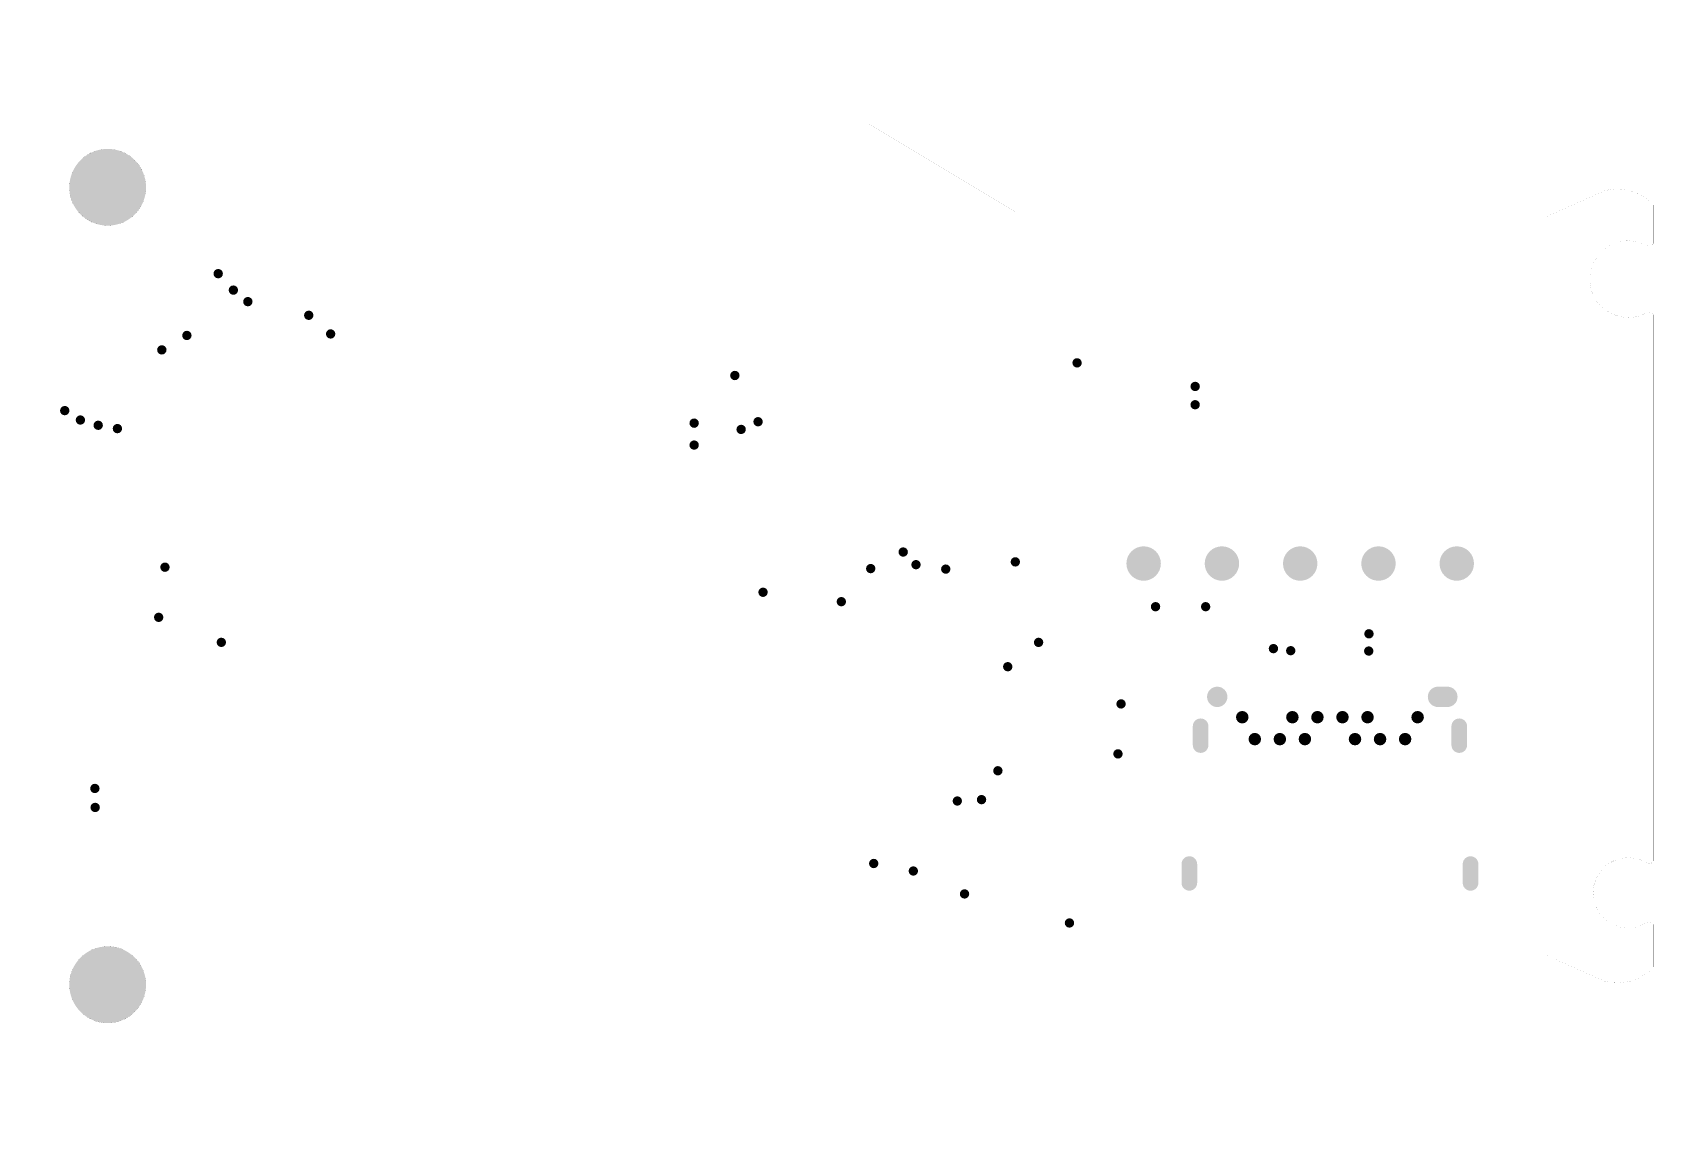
# Model space of a CAD drawing. Header units: inches. Extents: x -51 to 49, y -5 to 30.
# Drawn here: x -2.4 to 49.4, y -4.9 to 30.4 of the extents above; entities that cross this region are included whole.
import ezdxf

# ---------------------------------------------------------------- set-up
doc = ezdxf.new("R2010")
doc.units = ezdxf.units.IN
for name, color, linetype in [('Keep-Out Layer', 6, 'Continuous'), ('Pad Holes', 156, 'Continuous'), ('Via Holes', 16, 'Continuous')]:
    doc.layers.add(name, color=color, linetype=linetype)

# ---------------------------------------------------------------- blocks, each defined once
blk = doc.blocks.new('MOUNT_M2_1216')
at = {"layer": 'Pad Holes'}
h = blk.add_hatch(color=7, dxfattribs=at)
edge = h.paths.add_edge_path()
edge.add_arc((0, 0), 1.225, 0, 360)
blk = doc.blocks.new('MOUNT_M2_1217')
at = {"layer": 'Pad Holes'}
h = blk.add_hatch(color=7, dxfattribs=at)
edge = h.paths.add_edge_path()
edge.add_arc((0, 0), 1.225, 0, 360)
blk = doc.blocks.new('USB405603A_1220')
at = {"layer": 'Pad Holes'}
h = blk.add_hatch(color=7, dxfattribs=at)
edge = h.paths.add_edge_path()
edge.add_arc((-3.6, 5.64), 0.325, 0, 360)
h = blk.add_hatch(color=7, dxfattribs=at)
edge = h.paths.add_edge_path()
edge.add_arc((3.45, 5.64), 0.325, 90, 270)
edge.add_line((3.45, 5.315), (3.75, 5.315))
edge.add_arc((3.75, 5.64), 0.325, 270, 450)
edge.add_line((3.75, 5.965), (3.45, 5.965))
h = blk.add_hatch(color=7, dxfattribs=at)
edge = h.paths.add_edge_path()
edge.add_arc((-2.8, 4.99), 0.2, 0, 360)
h = blk.add_hatch(color=7, dxfattribs=at)
edge = h.paths.add_edge_path()
edge.add_arc((-1.2, 4.99), 0.2, 0, 360)
h = blk.add_hatch(color=7, dxfattribs=at)
edge = h.paths.add_edge_path()
edge.add_arc((-0.4, 4.99), 0.2, 0, 360)
h = blk.add_hatch(color=7, dxfattribs=at)
edge = h.paths.add_edge_path()
edge.add_arc((0.4, 4.99), 0.2, 0, 360)
h = blk.add_hatch(color=7, dxfattribs=at)
edge = h.paths.add_edge_path()
edge.add_arc((1.2, 4.99), 0.2, 0, 360)
h = blk.add_hatch(color=7, dxfattribs=at)
edge = h.paths.add_edge_path()
edge.add_arc((2.8, 4.99), 0.2, 0, 360)
h = blk.add_hatch(color=7, dxfattribs=at)
edge = h.paths.add_edge_path()
edge.add_arc((-4.13, 4.1), 0.25, 180, 360)
edge.add_line((-3.88, 4.1), (-3.88, 4.7))
edge.add_arc((-4.13, 4.7), 0.25, 0, 180)
edge.add_line((-4.38, 4.7), (-4.38, 4.1))
h = blk.add_hatch(color=7, dxfattribs=at)
edge = h.paths.add_edge_path()
edge.add_arc((4.13, 4.1), 0.25, 180, 360)
edge.add_line((4.38, 4.1), (4.38, 4.7))
edge.add_arc((4.13, 4.7), 0.25, 0, 180)
edge.add_line((3.88, 4.7), (3.88, 4.1))
h = blk.add_hatch(color=7, dxfattribs=at)
edge = h.paths.add_edge_path()
edge.add_arc((-2.4, 4.29), 0.2, 0, 360)
h = blk.add_hatch(color=7, dxfattribs=at)
edge = h.paths.add_edge_path()
edge.add_arc((-1.6, 4.29), 0.2, 0, 360)
h = blk.add_hatch(color=7, dxfattribs=at)
edge = h.paths.add_edge_path()
edge.add_arc((-0.8, 4.29), 0.2, 0, 360)
h = blk.add_hatch(color=7, dxfattribs=at)
edge = h.paths.add_edge_path()
edge.add_arc((0.8, 4.29), 0.2, 0, 360)
h = blk.add_hatch(color=7, dxfattribs=at)
edge = h.paths.add_edge_path()
edge.add_arc((1.6, 4.29), 0.2, 0, 360)
h = blk.add_hatch(color=7, dxfattribs=at)
edge = h.paths.add_edge_path()
edge.add_arc((2.4, 4.29), 0.2, 0, 360)
h = blk.add_hatch(color=7, dxfattribs=at)
edge = h.paths.add_edge_path()
edge.add_arc((-4.49, -0.3), 0.25, 180, 360)
edge.add_line((-4.24, -0.3), (-4.24, 0.3))
edge.add_arc((-4.49, 0.3), 0.25, 0, 180)
edge.add_line((-4.74, 0.3), (-4.74, -0.3))
h = blk.add_hatch(color=7, dxfattribs=at)
edge = h.paths.add_edge_path()
edge.add_arc((4.49, -0.3), 0.25, 180, 360)
edge.add_line((4.74, -0.3), (4.74, 0.3))
edge.add_arc((4.49, 0.3), 0.25, 0, 180)
edge.add_line((4.24, 0.3), (4.24, -0.3))
blk = doc.blocks.new('SHDRRA5W64P0X250_1X5_1490X1150X610P_1280')
at = {"layer": 'Pad Holes'}
h = blk.add_hatch(color=7, dxfattribs=at)
edge = h.paths.add_edge_path()
edge.add_arc((0, 0), 0.55, 0, 360)
h = blk.add_hatch(color=7, dxfattribs=at)
edge = h.paths.add_edge_path()
edge.add_arc((2.5, 0), 0.55, 0, 360)
h = blk.add_hatch(color=7, dxfattribs=at)
edge = h.paths.add_edge_path()
edge.add_arc((5, 0), 0.55, 0, 360)
h = blk.add_hatch(color=7, dxfattribs=at)
edge = h.paths.add_edge_path()
edge.add_arc((7.5, 0), 0.55, 0, 360)
h = blk.add_hatch(color=7, dxfattribs=at)
edge = h.paths.add_edge_path()
edge.add_arc((10, 0), 0.55, 0, 360)

msp = doc.modelspace()

# ---------------------------------------------------------------- hatches: boundary and pattern name
at = {"layer": 'Via Holes'}
h = msp.add_hatch(color=7, dxfattribs=at)
edge = h.paths.add_edge_path()
edge.add_arc((3.53, 22.705), 0.15, 0, 360)
h = msp.add_hatch(color=7, dxfattribs=at)
edge = h.paths.add_edge_path()
edge.add_arc((4.014, 22.18), 0.15, 0, 360)
h = msp.add_hatch(color=7, dxfattribs=at)
edge = h.paths.add_edge_path()
edge.add_arc((4.476, 21.812), 0.15, 0, 360)
h = msp.add_hatch(color=7, dxfattribs=at)
edge = h.paths.add_edge_path()
edge.add_arc((6.421, 21.376), 0.15, 0, 360)
h = msp.add_hatch(color=7, dxfattribs=at)
edge = h.paths.add_edge_path()
edge.add_arc((2.529, 20.732), 0.15, 0, 360)
h = msp.add_hatch(color=7, dxfattribs=at)
edge = h.paths.add_edge_path()
edge.add_arc((7.12, 20.78), 0.15, 0, 360)
h = msp.add_hatch(color=7, dxfattribs=at)
edge = h.paths.add_edge_path()
edge.add_arc((1.729, 20.272), 0.15, 0, 360)
h = msp.add_hatch(color=7, dxfattribs=at)
edge = h.paths.add_edge_path()
edge.add_arc((30.958, 19.857), 0.15, 0, 360)
h = msp.add_hatch(color=7, dxfattribs=at)
edge = h.paths.add_edge_path()
edge.add_arc((20.029, 19.454), 0.15, 0, 360)
h = msp.add_hatch(color=7, dxfattribs=at)
edge = h.paths.add_edge_path()
edge.add_arc((34.729, 19.104), 0.15, 0, 360)
h = msp.add_hatch(color=7, dxfattribs=at)
edge = h.paths.add_edge_path()
edge.add_arc((34.729, 18.52), 0.15, 0, 360)
h = msp.add_hatch(color=7, dxfattribs=at)
edge = h.paths.add_edge_path()
edge.add_arc((-1.371, 18.332), 0.15, 0, 360)
h = msp.add_hatch(color=7, dxfattribs=at)
edge = h.paths.add_edge_path()
edge.add_arc((-0.871, 18.032), 0.15, 0, 360)
h = msp.add_hatch(color=7, dxfattribs=at)
edge = h.paths.add_edge_path()
edge.add_arc((20.77, 17.977), 0.15, 0, 360)
h = msp.add_hatch(color=7, dxfattribs=at)
edge = h.paths.add_edge_path()
edge.add_arc((-0.303, 17.864), 0.15, 0, 360)
h = msp.add_hatch(color=7, dxfattribs=at)
edge = h.paths.add_edge_path()
edge.add_arc((0.311, 17.758), 0.15, 0, 360)
h = msp.add_hatch(color=7, dxfattribs=at)
edge = h.paths.add_edge_path()
edge.add_arc((18.729, 17.932), 0.15, 0, 360)
h = msp.add_hatch(color=7, dxfattribs=at)
edge = h.paths.add_edge_path()
edge.add_arc((20.23, 17.732), 0.15, 0, 360)
h = msp.add_hatch(color=7, dxfattribs=at)
edge = h.paths.add_edge_path()
edge.add_arc((18.729, 17.232), 0.15, 0, 360)
h = msp.add_hatch(color=7, dxfattribs=at)
edge = h.paths.add_edge_path()
edge.add_arc((1.829, 13.332), 0.15, 0, 360)
h = msp.add_hatch(color=7, dxfattribs=at)
edge = h.paths.add_edge_path()
edge.add_arc((25.405, 13.817), 0.15, 0, 360)
h = msp.add_hatch(color=7, dxfattribs=at)
edge = h.paths.add_edge_path()
edge.add_arc((25.814, 13.413), 0.15, 0, 360)
h = msp.add_hatch(color=7, dxfattribs=at)
edge = h.paths.add_edge_path()
edge.add_arc((28.986, 13.502), 0.15, 0, 360)
h = msp.add_hatch(color=7, dxfattribs=at)
edge = h.paths.add_edge_path()
edge.add_arc((24.368, 13.288), 0.15, 0, 360)
h = msp.add_hatch(color=7, dxfattribs=at)
edge = h.paths.add_edge_path()
edge.add_arc((26.764, 13.271), 0.15, 0, 360)
h = msp.add_hatch(color=7, dxfattribs=at)
edge = h.paths.add_edge_path()
edge.add_arc((20.929, 12.532), 0.15, 0, 360)
h = msp.add_hatch(color=7, dxfattribs=at)
edge = h.paths.add_edge_path()
edge.add_arc((23.429, 12.232), 0.15, 0, 360)
h = msp.add_hatch(color=7, dxfattribs=at)
edge = h.paths.add_edge_path()
edge.add_arc((33.464, 12.071), 0.15, 0, 360)
h = msp.add_hatch(color=7, dxfattribs=at)
edge = h.paths.add_edge_path()
edge.add_arc((35.064, 12.071), 0.15, 0, 360)
h = msp.add_hatch(color=7, dxfattribs=at)
edge = h.paths.add_edge_path()
edge.add_arc((1.629, 11.732), 0.15, 0, 360)
h = msp.add_hatch(color=7, dxfattribs=at)
edge = h.paths.add_edge_path()
edge.add_arc((3.629, 10.932), 0.15, 0, 360)
h = msp.add_hatch(color=7, dxfattribs=at)
edge = h.paths.add_edge_path()
edge.add_arc((29.729, 10.932), 0.15, 0, 360)
h = msp.add_hatch(color=7, dxfattribs=at)
edge = h.paths.add_edge_path()
edge.add_arc((37.229, 10.732), 0.15, 0, 360)
h = msp.add_hatch(color=7, dxfattribs=at)
edge = h.paths.add_edge_path()
edge.add_arc((40.28, 11.205), 0.15, 0, 360)
h = msp.add_hatch(color=7, dxfattribs=at)
edge = h.paths.add_edge_path()
edge.add_arc((37.781, 10.666), 0.15, 0, 360)
h = msp.add_hatch(color=7, dxfattribs=at)
edge = h.paths.add_edge_path()
edge.add_arc((40.272, 10.655), 0.15, 0, 360)
h = msp.add_hatch(color=7, dxfattribs=at)
edge = h.paths.add_edge_path()
edge.add_arc((28.744, 10.155), 0.15, 0, 360)
h = msp.add_hatch(color=7, dxfattribs=at)
edge = h.paths.add_edge_path()
edge.add_arc((32.363, 8.967), 0.15, 0, 360)
h = msp.add_hatch(color=7, dxfattribs=at)
edge = h.paths.add_edge_path()
edge.add_arc((32.264, 7.371), 0.15, 0, 360)
h = msp.add_hatch(color=7, dxfattribs=at)
edge = h.paths.add_edge_path()
edge.add_arc((28.429, 6.832), 0.15, 0, 360)
h = msp.add_hatch(color=7, dxfattribs=at)
edge = h.paths.add_edge_path()
edge.add_arc((-0.409, 6.267), 0.15, 0, 360)
h = msp.add_hatch(color=7, dxfattribs=at)
edge = h.paths.add_edge_path()
edge.add_arc((-0.4, 5.661), 0.15, 0, 360)
h = msp.add_hatch(color=7, dxfattribs=at)
edge = h.paths.add_edge_path()
edge.add_arc((27.133, 5.867), 0.15, 0, 360)
h = msp.add_hatch(color=7, dxfattribs=at)
edge = h.paths.add_edge_path()
edge.add_arc((27.907, 5.91), 0.15, 0, 360)
h = msp.add_hatch(color=7, dxfattribs=at)
edge = h.paths.add_edge_path()
edge.add_arc((24.464, 3.871), 0.15, 0, 360)
h = msp.add_hatch(color=7, dxfattribs=at)
edge = h.paths.add_edge_path()
edge.add_arc((25.729, 3.632), 0.15, 0, 360)
h = msp.add_hatch(color=7, dxfattribs=at)
edge = h.paths.add_edge_path()
edge.add_arc((27.364, 2.899), 0.15, 0, 360)
h = msp.add_hatch(color=7, dxfattribs=at)
edge = h.paths.add_edge_path()
edge.add_arc((30.715, 1.972), 0.15, 0, 360)

# ---------------------------------------------------------------- linework, layer by layer
at = {"layer": 'Keep-Out Layer'}
for points in [[(-31.642, 30.408, 0.001, 0.001, 0), (7.638, 30.408, 0.001, 0.001, 0)], [(7.638, 30.408, 0.001, 0.001, 0), (10.584, 27.462, 0.001, 0.001, 0)], [(10.584, 27.462, 0.001, 0.001, 0), (14.512, 27.462, 0.001, 0.001, 0)], [(14.512, 23.534, 0.001, 0.001, 0), (14.512, 27.462, 0.001, 0.001, 0)], [(20.404, 27.462, 0.001, 0.001, 0), (24.332, 27.462, 0.001, 0.001, 0)], [(20.404, 23.534, 0.001, 0.001, 0), (20.404, 27.462, 0.001, 0.001, 0)], [(24.332, 27.462, 0.001, 0.001, 0), (29.242, 24.516, 0.001, 0.001, 0)], [(47.83, 25.359, 0.001, 0.001, -0.278236), (49.366, 24.902, 0.001, 0.001, 0)], [(45.936, 24.516, 0.001, 0.001, 0), (47.83, 25.358, 0.001, 0.001, 0)], [(49.367, 23.663, 0.001, 0.001, 0), (49.367, 24.902, 0.001, 0.001, 0)], [(29.242, 24.516, 0.001, 0.001, 0), (45.936, 24.516, 0.001, 0.001, 0)], [(14.512, 23.534, 0.001, 0.001, 0), (20.404, 23.534, 0.001, 0.001, 0)], [(49.143, 21.453, 0.001, 0.001, -1.678426), (49.143, 23.608, 0.001, 0.001, 0)], [(49.366, 23.663, 0.001, 0.001, -0.414221), (49.143, 23.609, 0.001, 0.001, 0)], [(49.144, 21.452, 0.001, 0.001, -0.414221), (49.367, 21.397, 0.001, 0.001, 0)], [(49.367, 3.947, 0.001, 0.001, 0), (49.367, 21.397, 0.001, 0.001, 0)], [(49.146, 1.975, 0.001, 0.001, -1.782527), (49.145, 3.891, 0.001, 0.001, 0)], [(49.369, 3.947, 0.001, 0.001, -0.414221), (49.145, 3.893, 0.001, 0.001, 0)], [(14.512, 1.93, 0.001, 0.001, 0), (20.404, 1.93, 0.001, 0.001, 0)], [(14.512, -1.998, 0.001, 0.001, 0), (14.512, 1.93, 0.001, 0.001, 0)], [(20.404, -1.998, 0.001, 0.001, 0), (20.404, 1.93, 0.001, 0.001, 0)], [(49.144, 1.972, 0.001, 0.001, -0.414221), (49.367, 1.918, 0.001, 0.001, 0)], [(49.367, 0.563, 0.001, 0.001, 0), (49.367, 1.918, 0.001, 0.001, 0)], [(24.332, -1.998, 0.001, 0.001, 0), (29.242, 0.948, 0.001, 0.001, 0)], [(29.242, 0.948, 0.001, 0.001, 0), (45.936, 0.948, 0.001, 0.001, 0)], [(45.936, 0.948, 0.001, 0.001, 0), (47.829, 0.106, 0.001, 0.001, 0)], [(49.365, 0.563, 0.001, 0.001, -0.278236), (47.83, 0.106, 0.001, 0.001, 0)], [(7.638, -4.944, 0.001, 0.001, 0), (10.584, -1.998, 0.001, 0.001, 0)], [(10.584, -1.998, 0.001, 0.001, 0), (14.512, -1.998, 0.001, 0.001, 0)], [(20.404, -1.998, 0.001, 0.001, 0), (24.332, -1.998, 0.001, 0.001, 0)], [(-31.642, -4.944, 0.001, 0.001, 0), (7.638, -4.944, 0.001, 0.001, 0)]]:
    msp.add_lwpolyline(points, format="xyseb", dxfattribs=at)
for points in [[(7.638, 30.408, 0.0005, 0.0005, 1), (7.638, 30.408, 0.0005, 0.0005, 1)], [(7.638, 30.408, 0.0005, 0.0005, 1), (7.638, 30.408, 0.0005, 0.0005, 1)], [(10.584, 27.462, 0.0005, 0.0005, 1), (10.584, 27.462, 0.0005, 0.0005, 1)], [(10.584, 27.462, 0.0005, 0.0005, 1), (10.584, 27.462, 0.0005, 0.0005, 1)], [(14.512, 27.462, 0.0005, 0.0005, 1), (14.512, 27.462, 0.0005, 0.0005, 1)], [(14.512, 27.462, 0.0005, 0.0005, 1), (14.512, 27.462, 0.0005, 0.0005, 1)], [(20.404, 27.462, 0.0005, 0.0005, 1), (20.404, 27.462, 0.0005, 0.0005, 1)], [(20.404, 27.462, 0.0005, 0.0005, 1), (20.404, 27.462, 0.0005, 0.0005, 1)], [(24.332, 27.462, 0.0005, 0.0005, 1), (24.332, 27.462, 0.0005, 0.0005, 1)], [(24.332, 27.462, 0.0005, 0.0005, 1), (24.332, 27.462, 0.0005, 0.0005, 1)], [(1.225, 25.464, 0.001, 0.001, 1), (-1.225, 25.464, 0.001, 0.001, 1)], [(-1.225, 25.464, 0.0005, 0.0005, 1), (-1.225, 25.464, 0.0005, 0.0005, 1)], [(1.225, 25.464, 0.0005, 0.0005, 1), (1.225, 25.464, 0.0005, 0.0005, 1)], [(47.83, 25.359, 0.0005, 0.0005, 1), (47.83, 25.359, 0.0005, 0.0005, 1)], [(47.83, 25.358, 0.0005, 0.0005, 1), (47.83, 25.358, 0.0005, 0.0005, 1)], [(49.365, 24.902, 0.0005, 0.0005, 1), (49.366, 24.902, 0.0005, 0.0005, 1)], [(49.367, 24.902, 0.0005, 0.0005, 1), (49.367, 24.902, 0.0005, 0.0005, 1)], [(29.242, 24.516, 0.0005, 0.0005, 1), (29.242, 24.516, 0.0005, 0.0005, 1)], [(29.242, 24.516, 0.0005, 0.0005, 1), (29.242, 24.516, 0.0005, 0.0005, 1)], [(45.936, 24.516, 0.0005, 0.0005, 1), (45.936, 24.516, 0.0005, 0.0005, 1)], [(45.936, 24.516, 0.0005, 0.0005, 1), (45.936, 24.516, 0.0005, 0.0005, 1)], [(14.512, 23.534, 0.0005, 0.0005, 1), (14.512, 23.534, 0.0005, 0.0005, 1)], [(14.512, 23.534, 0.0005, 0.0005, 1), (14.512, 23.534, 0.0005, 0.0005, 1)], [(20.404, 23.534, 0.0005, 0.0005, 1), (20.404, 23.534, 0.0005, 0.0005, 1)], [(20.404, 23.534, 0.0005, 0.0005, 1), (20.404, 23.534, 0.0005, 0.0005, 1)], [(49.143, 23.608, 0.0005, 0.0005, 1), (49.143, 23.608, 0.0005, 0.0005, 1)], [(49.143, 23.609, 0.0005, 0.0005, 1), (49.144, 23.609, 0.0005, 0.0005, 1)], [(49.367, 23.663, 0.0005, 0.0005, 1), (49.367, 23.663, 0.0005, 0.0005, 1)], [(49.366, 23.663, 0.0005, 0.0005, 1), (49.367, 23.663, 0.0005, 0.0005, 1)], [(49.143, 21.453, 0.0005, 0.0005, 1), (49.144, 21.453, 0.0005, 0.0005, 1)], [(49.144, 21.452, 0.0005, 0.0005, 1), (49.144, 21.452, 0.0005, 0.0005, 1)], [(49.367, 21.397, 0.0005, 0.0005, 1), (49.367, 21.397, 0.0005, 0.0005, 1)], [(49.367, 21.397, 0.0005, 0.0005, 1), (49.367, 21.397, 0.0005, 0.0005, 1)], [(49.144, 3.891, 0.0005, 0.0005, 1), (49.145, 3.891, 0.0005, 0.0005, 1)], [(49.145, 3.893, 0.0005, 0.0005, 1), (49.146, 3.893, 0.0005, 0.0005, 1)], [(49.367, 3.947, 0.0005, 0.0005, 1), (49.367, 3.947, 0.0005, 0.0005, 1)], [(49.368, 3.947, 0.0005, 0.0005, 1), (49.369, 3.947, 0.0005, 0.0005, 1)], [(14.512, 1.93, 0.0005, 0.0005, 1), (14.512, 1.93, 0.0005, 0.0005, 1)], [(14.512, 1.93, 0.0005, 0.0005, 1), (14.512, 1.93, 0.0005, 0.0005, 1)], [(20.404, 1.93, 0.0005, 0.0005, 1), (20.404, 1.93, 0.0005, 0.0005, 1)], [(20.404, 1.93, 0.0005, 0.0005, 1), (20.404, 1.93, 0.0005, 0.0005, 1)], [(49.144, 1.972, 0.0005, 0.0005, 1), (49.144, 1.972, 0.0005, 0.0005, 1)], [(49.145, 1.975, 0.0005, 0.0005, 1), (49.146, 1.975, 0.0005, 0.0005, 1)], [(49.367, 1.918, 0.0005, 0.0005, 1), (49.367, 1.918, 0.0005, 0.0005, 1)], [(49.367, 1.918, 0.0005, 0.0005, 1), (49.367, 1.918, 0.0005, 0.0005, 1)], [(1.225, 0, 0.001, 0.001, 1), (-1.225, 0, 0.001, 0.001, 1)], [(29.242, 0.948, 0.0005, 0.0005, 1), (29.242, 0.948, 0.0005, 0.0005, 1)], [(29.242, 0.948, 0.0005, 0.0005, 1), (29.242, 0.948, 0.0005, 0.0005, 1)], [(45.936, 0.948, 0.0005, 0.0005, 1), (45.936, 0.948, 0.0005, 0.0005, 1)], [(45.936, 0.948, 0.0005, 0.0005, 1), (45.936, 0.948, 0.0005, 0.0005, 1)], [(49.365, 0.563, 0.0005, 0.0005, 1), (49.366, 0.563, 0.0005, 0.0005, 1)], [(49.367, 0.563, 0.0005, 0.0005, 1), (49.367, 0.563, 0.0005, 0.0005, 1)], [(-1.225, 0, 0.0005, 0.0005, 1), (-1.225, 0, 0.0005, 0.0005, 1)], [(1.225, 0, 0.0005, 0.0005, 1), (1.225, 0, 0.0005, 0.0005, 1)], [(47.829, 0.106, 0.0005, 0.0005, 1), (47.829, 0.106, 0.0005, 0.0005, 1)], [(47.829, 0.106, 0.0005, 0.0005, 1), (47.83, 0.106, 0.0005, 0.0005, 1)], [(10.584, -1.998, 0.0005, 0.0005, 1), (10.584, -1.998, 0.0005, 0.0005, 1)], [(10.584, -1.998, 0.0005, 0.0005, 1), (10.584, -1.998, 0.0005, 0.0005, 1)], [(14.512, -1.998, 0.0005, 0.0005, 1), (14.512, -1.998, 0.0005, 0.0005, 1)], [(14.512, -1.998, 0.0005, 0.0005, 1), (14.512, -1.998, 0.0005, 0.0005, 1)], [(20.404, -1.998, 0.0005, 0.0005, 1), (20.404, -1.998, 0.0005, 0.0005, 1)], [(20.404, -1.998, 0.0005, 0.0005, 1), (20.404, -1.998, 0.0005, 0.0005, 1)], [(24.332, -1.998, 0.0005, 0.0005, 1), (24.332, -1.998, 0.0005, 0.0005, 1)], [(24.332, -1.998, 0.0005, 0.0005, 1), (24.332, -1.998, 0.0005, 0.0005, 1)], [(7.638, -4.944, 0.0005, 0.0005, 1), (7.638, -4.944, 0.0005, 0.0005, 1)], [(7.638, -4.944, 0.0005, 0.0005, 1), (7.638, -4.944, 0.0005, 0.0005, 1)]]:
    msp.add_lwpolyline(points, format="xyseb", close=True, dxfattribs=at)

# ---------------------------------------------------------------- block references
for name, p in [('MOUNT_M2_1216', (0, 25.464)), ('SHDRRA5W64P0X250_1X5_1490X1150X610P_1280', (33.084, 13.449)), ('USB405603A_1220', (39.034, 3.552)), ('MOUNT_M2_1217', (0, 0))]:
    msp.add_blockref(name, p)

doc.saveas('drawing.dxf')
